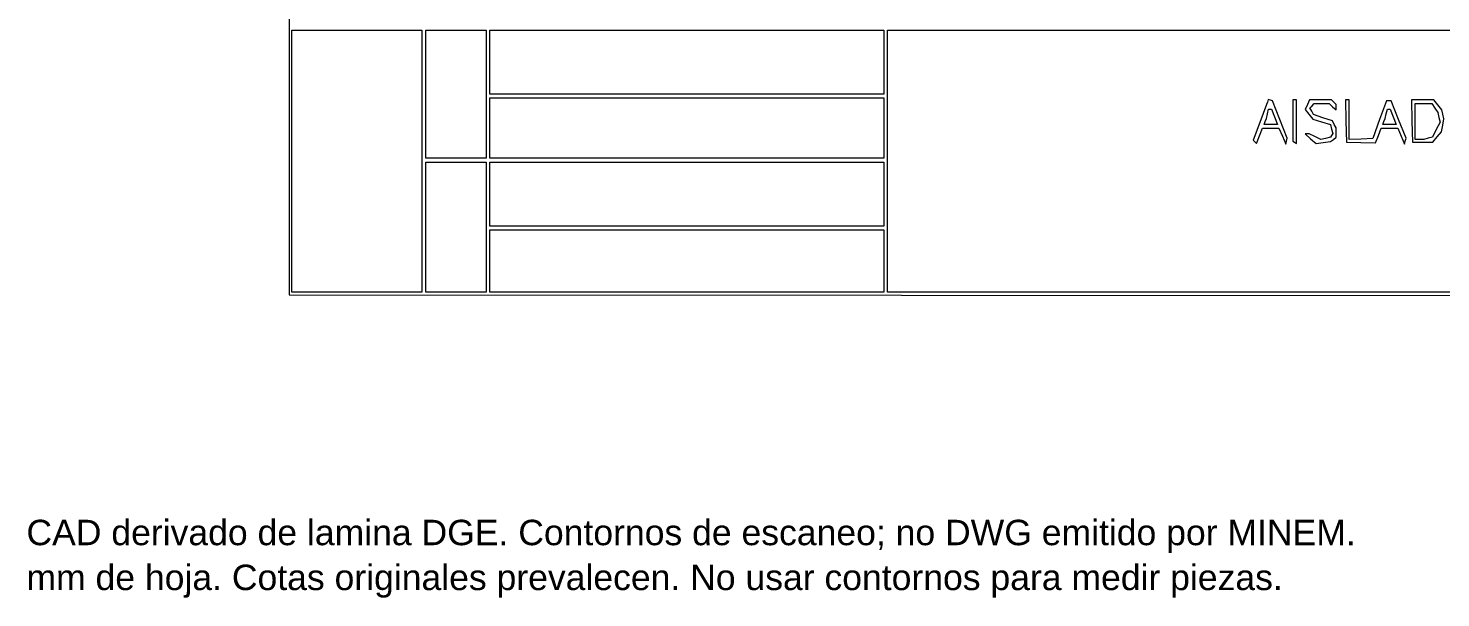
# Paper-space layout 'AN-09-DGE-065-B' of a CAD drawing. Header units: metres, sheet in millimetres. Extents: x 12 to 193, y 4 to 291.
# Drawn here: x 12.1 to 106.5, y 4.5 to 42.6 of the extents above; entities that cross this region are included whole.
import ezdxf

# ---------------------------------------------------------------- set-up
doc = ezdxf.new("R2010")
doc.units = ezdxf.units.M
doc.layers.add('DGE_CONTORNOS', color=7, linetype='Continuous', lineweight=0)
doc.layers.add('DGE_DATOS', color=7, linetype='Continuous', lineweight=0)
doc.styles.add('DGE_ARIAL', font='arial.ttf')

# ---------------------------------------------------------------- blocks, each defined once
blk = doc.blocks.new('LP_REF_DGE_MT_065_B')
at = {"layer": 'DGE_CONTORNOS'}
for points in [[(29.546, 269.596), (29.486, 269.438), (29.518, 147.084), (29.55, 24.729), (111.378, 24.698), (193.206, 24.666), (193.206, 147.21), (193.206, 269.753), (111.406, 269.753), (29.605, 269.753)], [(38.429, 33.671), (38.429, 24.918), (34.084, 24.918), (29.739, 24.918), (29.739, 33.671), (29.739, 42.424), (34.084, 42.424), (38.429, 42.424)], [(42.711, 38.142), (42.711, 33.86), (40.696, 33.86), (38.681, 33.86), (38.681, 38.142), (38.681, 42.424), (40.696, 42.424), (42.711, 42.424)], [(69.284, 40.283), (69.284, 38.142), (56.123, 38.142), (42.963, 38.142), (42.963, 40.283), (42.963, 42.424), (56.123, 42.424), (69.284, 42.424)], [(170.789, 33.671), (170.789, 24.918), (120.162, 24.918), (69.535, 24.918), (69.535, 33.671), (69.535, 42.424), (120.162, 42.424), (170.789, 42.424)], [(69.284, 35.875), (69.284, 33.86), (56.123, 33.86), (42.963, 33.86), (42.963, 35.875), (42.963, 37.89), (56.123, 37.89), (69.284, 37.89)], [(94.914, 37.618), (94.853, 37.45), (94.413, 36.257), (93.973, 35.064), (94.079, 34.958), (94.185, 34.851), (94.39, 35.363), (94.595, 35.875), (95.144, 35.875), (95.692, 35.875), (95.917, 35.34), (96.142, 34.805), (96.194, 35.008), (96.246, 35.211), (95.752, 36.451), (95.258, 37.691), (95.117, 37.738), (94.975, 37.785)], [(96.612, 36.387), (96.612, 35.009), (96.738, 34.931), (96.864, 34.853), (96.864, 36.309), (96.864, 37.765), (96.738, 37.765), (96.612, 37.765)], [(97.595, 37.446), (97.45, 37.128), (97.697, 36.797), (97.944, 36.466), (98.536, 36.293), (99.128, 36.121), (99.204, 35.816), (99.28, 35.512), (99.207, 35.393), (99.133, 35.274), (98.808, 35.192), (98.483, 35.11), (98.095, 35.304), (97.707, 35.498), (97.569, 35.494), (97.431, 35.49), (97.8, 35.165), (98.169, 34.841), (98.655, 34.906), (99.141, 34.971), (99.325, 35.124), (99.509, 35.276), (99.509, 35.584), (99.509, 35.892), (99.384, 36.125), (99.259, 36.358), (98.627, 36.568), (97.995, 36.778), (97.876, 37), (97.757, 37.222), (97.902, 37.367), (98.048, 37.513), (98.548, 37.513), (99.048, 37.513), (99.278, 37.304), (99.509, 37.096), (99.509, 37.279), (99.509, 37.462), (99.357, 37.613), (99.206, 37.765), (98.473, 37.765), (97.74, 37.765)], [(100.166, 36.348), (100.201, 34.931), (101.169, 34.913), (102.137, 34.895), (102.333, 35.385), (102.529, 35.875), (103.078, 35.875), (103.626, 35.875), (103.851, 35.34), (104.076, 34.805), (104.128, 35.008), (104.18, 35.211), (103.684, 36.456), (103.188, 37.702), (103.032, 37.702), (102.877, 37.702), (102.418, 36.442), (101.959, 35.183), (101.175, 35.145), (100.39, 35.108), (100.39, 36.436), (100.39, 37.765), (100.26, 37.765), (100.13, 37.765)], [(104.573, 36.348), (104.609, 34.931), (105.287, 34.937), (105.964, 34.943), (106.257, 35.284), (106.55, 35.624), (106.632, 36.064), (106.715, 36.503), (106.641, 36.799), (106.567, 37.094), (106.303, 37.429), (106.039, 37.765), (105.288, 37.765), (104.538, 37.765)], [(95.386, 36.631), (95.584, 36.127), (95.14, 36.127), (94.696, 36.127), (94.773, 36.328), (94.85, 36.528), (94.926, 36.832), (95.002, 37.135), (95.095, 37.135), (95.188, 37.135)], [(103.32, 36.631), (103.518, 36.127), (103.074, 36.127), (102.63, 36.127), (102.707, 36.328), (102.784, 36.528), (102.86, 36.832), (102.936, 37.135), (103.029, 37.135), (103.123, 37.135)], [(106.1, 37.211), (106.298, 36.909), (106.376, 36.596), (106.455, 36.282), (106.199, 35.78), (105.943, 35.278), (105.654, 35.201), (105.365, 35.123), (105.081, 35.121), (104.798, 35.12), (104.798, 36.316), (104.798, 37.513), (105.35, 37.513), (105.902, 37.513)], [(42.711, 29.263), (42.711, 24.918), (40.696, 24.918), (38.681, 24.918), (38.681, 29.263), (38.681, 33.608), (40.696, 33.608), (42.711, 33.608)], [(69.284, 31.467), (69.284, 29.326), (56.123, 29.326), (42.963, 29.326), (42.963, 31.467), (42.963, 33.608), (56.123, 33.608), (69.284, 33.608)], [(69.284, 26.996), (69.284, 24.918), (56.123, 24.918), (42.963, 24.918), (42.963, 26.996), (42.963, 29.074), (56.123, 29.074), (69.284, 29.074)]]:
    blk.add_lwpolyline(points, close=True, dxfattribs=at)
at = {"layer": 'DGE_DATOS', "style": 'DGE_ARIAL'}
for s, p in [('CAD derivado de lamina DGE. Contornos de escaneo; no DWG emitido por MINEM.', (12, 8)), ('mm de hoja. Cotas originales prevalecen. No usar contornos para medir piezas.', (12, 5))]:
    blk.add_text(s, height=1.7, dxfattribs=at).set_placement(p)

psp = doc.layouts.new('AN-09-DGE-065-B')

# ---------------------------------------------------------------- block references
at = {"layer": 'DGE_DATOS'}
psp.add_blockref('LP_REF_DGE_MT_065_B', (0, 0), dxfattribs=at)

doc.saveas('drawing.dxf')
